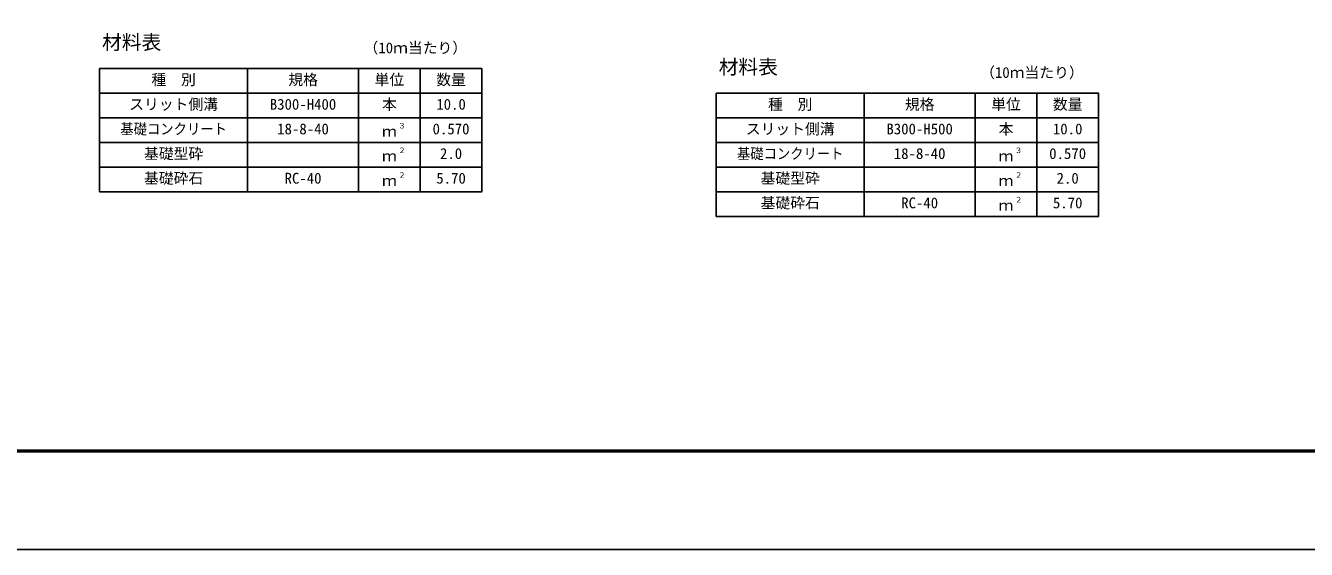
# Model space of a CAD drawing. Units: millimetres, scale not verified. Extents: x -16800 to 16800, y -5940 to 5940.
# Drawn here: x 6075 to 11268, y -5940 to -3815 of the extents above; entities that cross this region are included whole.
import ezdxf
from ezdxf.enums import TextEntityAlignment as Align

# ---------------------------------------------------------------- set-up
doc = ezdxf.new("R2010")
doc.units = ezdxf.units.MM
doc.header["$LTSCALE"] = 20
for name, color, linetype, lineweight in [('0-1_Defpoints', 5, 'Continuous', 25), ('0-3_HYO', 3, 'Continuous', 25), ('0-4_HYO2', 4, 'Continuous', 25), ('0-7_TXT', 7, 'Continuous', 25), ('0-8_WAKU', 3, 'Continuous', 25)]:
    doc.layers.add(name, color=color, linetype=linetype, lineweight=lineweight)
doc.styles.add('ＭＳ ゴシック', font='')
doc.styles.get('ＭＳ ゴシック').set_extended_font_data('MS Gothic')

msp = doc.modelspace()

# ---------------------------------------------------------------- linework, layer by layer
at = {"layer": '0-1_Defpoints'}
msp.add_lwpolyline([(0, -5940), (16800, -5940), (16800, 5940), (0, 5940)], close=True, dxfattribs=at)
at = {"layer": '0-3_HYO'}
for p, q in [((6975, -3989.41), (6975, -4489.41)), ((7425, -3989.41), (7425, -4489.41)), ((7675, -3989.41), (7675, -4489.41)), ((6375, -4089.41), (7925, -4089.41)), ((9475, -4089.41), (9475, -4589.41)), ((9925, -4089.41), (9925, -4589.41)), ((10175, -4089.41), (10175, -4589.41)), ((8875, -4189.41), (10425, -4189.41))]:
    msp.add_line(p, q, dxfattribs=at)
for points in [[(6375, -4489.41), (7925, -4489.41), (7925, -3989.41), (6375, -3989.41)], [(8875, -4589.41), (10425, -4589.41), (10425, -4089.41), (8875, -4089.41)]]:
    msp.add_lwpolyline(points, close=True, dxfattribs=at)
at = {"layer": '0-4_HYO2'}
for p, q in [((6375, -4189.41), (7925, -4189.41)), ((6375, -4289.41), (7925, -4289.41)), ((8875, -4289.41), (10425, -4289.41)), ((6375, -4389.41), (7925, -4389.41)), ((8875, -4389.41), (10425, -4389.41)), ((8875, -4489.41), (10425, -4489.41))]:
    msp.add_line(p, q, dxfattribs=at)
at = {"layer": '0-8_WAKU', "lineweight": 50}
msp.add_lwpolyline([(400, -5540), (16400, -5540), (16400, 5540), (400, 5540)], close=True, dxfattribs=at)

# ---------------------------------------------------------------- texts
at = {"layer": '0-7_TXT', "style": 'ＭＳ ゴシック'}
for s, height, p in [('材料表', 58.65, (6385, -3929.41)), ('（10ｍ当たり）', 43.99, (7445, -3940.41)), ('材料表', 58.65, (8885, -4029.41)), ('（10ｍ当たり）', 43.99, (9945, -4040.41)), ('種\u3000別', 43.99, (6585, -4069.41)), ('規格', 43.99, (7140, -4069.41)), ('単位', 43.99, (7490, -4069.41)), ('数量', 43.99, (7740, -4069.41)), ('スリット側溝', 43.99, (6495, -4169.41)), ('B300-H400', 43.99, (7065, -4169.41)), ('本', 43.99, (7520, -4169.41)), ('10.0', 43.99, (7740, -4169.41)), ('種\u3000別', 43.99, (9085, -4169.41)), ('規格', 43.99, (9640, -4169.41)), ('単位', 43.99, (9990, -4169.41)), ('数量', 43.99, (10240, -4169.41)), ('スリット側溝', 43.99, (8995, -4269.41)), ('本', 43.99, (10020, -4269.41)), ('18-8-40', 43.99, (7095, -4269.41)), ('ｍ', 43.99, (7520, -4279.41)), ('３', 21.99, (7585.54, -4239.04)), ('0.570', 43.99, (7725, -4269.41)), ('B300-H500', 43.99, (9565, -4269.41)), ('10.0', 43.99, (10240, -4269.41)), ('基礎型砕', 43.99, (6555, -4369.41)), ('ｍ', 43.99, (7520, -4379.41)), ('２', 21.99, (7585.54, -4339.04)), ('2.0', 43.99, (7755, -4369.41)), ('18-8-40', 43.99, (9595, -4369.41)), ('ｍ', 43.99, (10020, -4379.41)), ('３', 21.99, (10085.54, -4339.04)), ('0.570', 43.99, (10225, -4369.41)), ('基礎砕石', 43.99, (6555, -4469.41)), ('RC-40', 43.99, (7125, -4469.41)), ('２', 21.99, (7585.54, -4439.04)), ('5.70', 43.99, (7740, -4469.41)), ('基礎型砕', 43.99, (9055, -4469.41)), ('２', 21.99, (10085.54, -4439.04)), ('2.0', 43.99, (10255, -4469.41)), ('ｍ', 43.99, (7520, -4479.41)), ('ｍ', 43.99, (10020, -4479.41)), ('基礎砕石', 43.99, (9055, -4569.41)), ('RC-40', 43.99, (9625, -4569.41)), ('２', 21.99, (10085.54, -4539.04)), ('5.70', 43.99, (10240, -4569.41)), ('ｍ', 43.99, (10020, -4579.41))]:
    msp.add_text(s, height=height, dxfattribs=at).set_placement(p, align=Align.BOTTOM_LEFT)
at = {"layer": '0-7_TXT', "style": 'ＭＳ ゴシック', "width": 0.9}
for p in [(6459, -4269.41), (8959, -4369.41)]:
    msp.add_text('基礎コンクリート', height=43.99, dxfattribs=at).set_placement(p, align=Align.BOTTOM_LEFT)

doc.saveas('drawing.dxf')
